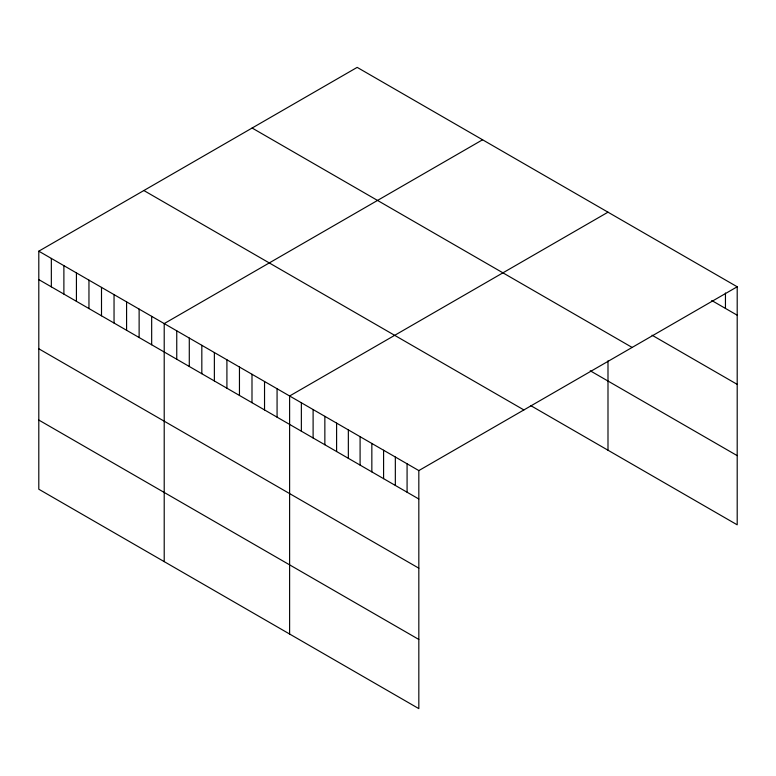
<?xml version="1.0" encoding="UTF-8"?>
<svg xmlns="http://www.w3.org/2000/svg" width="776" height="776" viewBox="0 0 776 776"><rect width="100%" height="100%" fill="white"/><g stroke="black" fill="none" stroke-linecap="round" stroke-linejoin="round"><path stroke-width="1.16" d="M38.8 251.181L418.827 470.586L418.827 708.624L38.8 489.219L38.8 251.181L357.173 67.376L737.2 286.78L737.2 524.818L530.658 405.567M482.585 139.777L164.211 323.592L164.211 561.63M607.996 212.178L289.613 395.993L289.613 634.031M418.827 470.586L737.2 286.78M711.747 300.506L737.2 315.201M652.044 335.203L737.2 384.372M252.113 128.03L632.139 347.435M590.226 370.782L737.2 455.638M143.861 190.527L523.887 409.932M38.8 279.603L418.827 499.007M38.8 348.783L418.827 568.187M38.8 420.049L418.827 639.453M725.453 293.018L725.453 308.411M607.996 360.85L607.996 450.216M407.08 463.805L407.08 492.226M395.333 457.025L395.333 485.446M383.587 450.245L383.587 478.666M371.84 443.465L371.84 471.886M360.093 436.684L360.093 465.105M348.346 429.904L348.346 458.315M336.6 423.114L336.6 451.535M324.853 416.334L324.853 444.755M313.106 409.553L313.106 437.974M301.36 402.773L301.36 431.194M277.071 388.757L277.071 417.168M264.538 381.511L264.538 409.932M251.996 374.274L251.996 402.695M239.454 367.029L239.454 395.45M226.912 359.792L226.912 388.213M214.37 352.546L214.37 380.967M201.828 345.31L201.828 373.731M189.286 338.074L189.286 366.485M176.753 330.828L176.753 359.249M151.669 316.346L151.669 344.767M139.127 309.11L139.127 337.531M126.585 301.864L126.585 330.285M114.043 294.628L114.043 323.049M101.501 287.392L101.501 315.803M88.959 280.146L88.959 308.567M76.426 272.91L76.426 301.33M63.884 265.664L63.884 294.085M51.342 258.427L51.342 286.848"/></g></svg>
